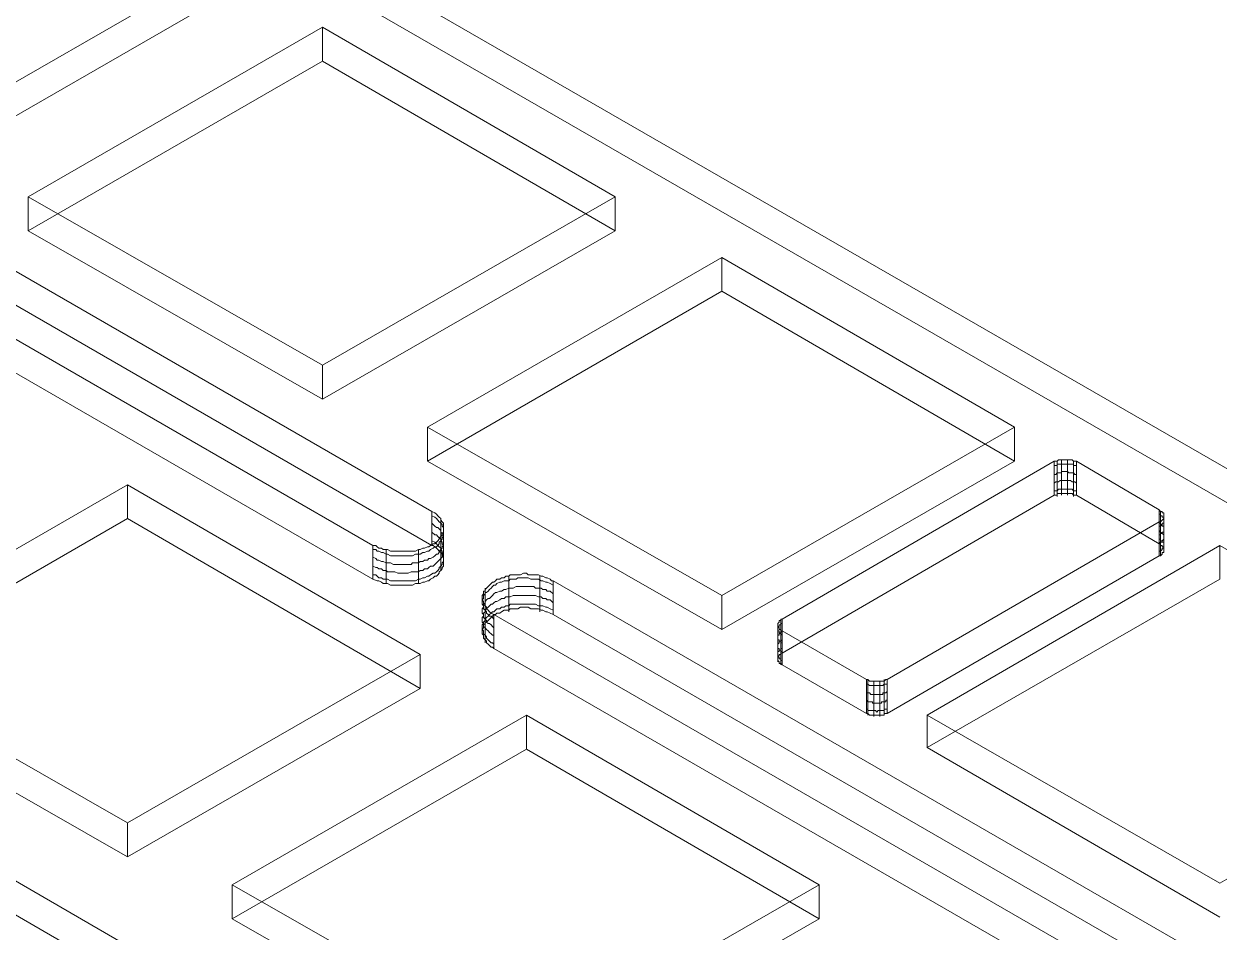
# Model space of a CAD drawing. Header units: millimetres. Extents: x 251 to 1800, y 172 to 1116.
# Drawn here: x 875.4 to 1088.8, y 810.2 to 972.3 of the extents above; entities that cross this region are included whole.
import ezdxf

# ---------------------------------------------------------------- set-up
doc = ezdxf.new("R2010")
doc.units = ezdxf.units.MM

msp = doc.modelspace()

# ---------------------------------------------------------------- linework, layer by layer
at = {"color": 8, "lineweight": 0, "true_color": 0x808080}
for points in [[(857.416511, 1012.854069), (804.874953, 982.54693), (857.416511, 952.515311), (909.68255, 982.54693)], [(928.693391, 971.746568), (876.151833, 941.439429), (928.693391, 911.380257), (980.95943, 941.439429)], [(999.970272, 930.639067), (947.428714, 900.331928), (999.970272, 870.272756), (1052.23631, 900.331928)], [(1029.533508, 855.256947), (1078.107586, 883.442586), (1078.355554, 883.442586), (1078.631073, 883.718105), (1078.906592, 883.993625), (1078.906592, 884.241592), (1078.906592, 884.517112), (1078.906592, 884.765079), (1078.906592, 885.040599), (1078.631073, 885.040599), (1078.631073, 885.288566), (1078.355554, 885.288566), (1078.107586, 885.564086), (1063.312192, 894.2705), (1063.064224, 894.2705), (1062.788705, 894.2705), (1062.540737, 894.518467), (1062.265218, 894.518467), (1061.989699, 894.518467), (1061.741731, 894.518467), (1061.466212, 894.518467), (1061.218244, 894.518467), (1060.942725, 894.518467), (1060.667205, 894.518467), (1060.419238, 894.518467), (1060.143718, 894.518467), (1059.895751, 894.2705), (1059.620231, 894.2705), (1059.372264, 894.2705), (1010.798186, 866.057309), (1010.522666, 866.057309), (1010.522666, 865.809341), (1010.247147, 865.809341), (1010.247147, 865.533822), (1009.999179, 865.258303), (1009.999179, 865.010335), (1009.999179, 864.734816), (1010.247147, 864.486848), (1010.247147, 864.211329), (1010.522666, 864.211329), (1010.522666, 863.963361), (1010.798186, 863.963361), (1025.841547, 855.256947), (1026.089515, 855.256947), (1026.365034, 854.981427), (1026.613002, 854.981427), (1026.888521, 854.981427), (1027.164041, 854.981427), (1027.412008, 854.981427), (1027.687528, 854.981427), (1027.935495, 854.981427), (1028.211015, 854.981427), (1028.486534, 854.981427), (1028.734502, 854.981427), (1029.010021, 854.981427), (1029.257989, 855.256947)], [(893.840182, 823.627314), (841.298624, 853.686486), (893.840182, 883.993625), (946.10622, 853.686486)], [(1088.9355, 879.227138), (1036.669462, 848.919999), (1088.9355, 818.88838), (1141.449506, 848.919999)], [(912.575504, 812.551433), (965.117062, 842.858572), (1017.383101, 812.551433), (965.117062, 782.519813)], [(805.673959, 791.997682), (858.215517, 822.304821), (910.481556, 791.997682), (858.215517, 761.966063)]]:
    msp.add_lwpolyline(points, close=True, dxfattribs=at)
for points in [[(741.781, 992.300318), (937.675325, 879.227138), (938.198812, 879.227138), (938.44678, 878.979171), (938.722299, 878.703651), (939.245786, 878.703651), (939.521306, 878.455684), (940.044792, 878.455684), (940.29276, 878.455684), (940.843799, 878.180164), (941.367286, 878.180164), (941.615253, 878.180164), (942.13874, 878.180164), (942.689779, 878.180164), (943.213266, 878.180164), (943.461234, 878.180164), (944.012272, 878.180164), (944.535759, 878.180164), (944.783727, 878.180164), (945.307214, 878.180164), (945.858253, 878.455684), (946.10622, 878.455684), (946.629707, 878.703651), (946.905227, 878.703651), (947.428714, 878.979171), (947.704233, 878.979171), (947.952201, 879.227138), (948.475687, 879.502658), (948.751207, 879.502658), (949.026726, 879.778177), (949.274694, 880.026145), (949.550213, 880.301664), (949.550213, 880.549632), (949.798181, 880.825151), (950.0737, 881.073119), (950.0737, 881.348638), (950.321668, 881.596606), (950.321668, 881.872125), (950.321668, 882.147644), (950.321668, 882.395612), (950.321668, 882.671131), (950.321668, 882.919099), (950.321668, 883.194618), (950.0737, 883.442586), (949.798181, 883.718105), (949.798181, 883.993625), (949.550213, 884.241592), (949.274694, 884.517112), (949.026726, 884.765079), (948.751207, 885.040599), (948.22772, 885.288566), (752.360947, 998.361746)], [(948.22772, 885.288566), (752.360947, 998.361746)], [(741.781, 992.300318), (937.675325, 879.227138)], [(948.22772, 879.227138), (752.360947, 992.300318)], [(948.22772, 879.227138), (752.360947, 992.300318)], [(741.781, 986.238891), (937.675325, 873.165711)], [(741.781, 986.238891), (937.675325, 873.165711)], [(1108.469829, 882.395612), (926.847411, 987.037897)], [(1108.469829, 882.395612), (926.847411, 987.037897)], [(857.416511, 952.515311), (909.68255, 982.54693)], [(1108.469829, 876.334184), (926.847411, 980.976469)], [(1108.469829, 876.334184), (926.847411, 980.976469)], [(857.416511, 946.453883), (909.68255, 976.485502)], [(857.416511, 952.515311), (857.416511, 946.453883), (909.68255, 976.485502)], [(928.693391, 971.746568), (876.151833, 941.439429)], [(928.693391, 971.746568), (928.693391, 965.68514), (876.151833, 935.378001)], [(980.95943, 941.439429), (928.693391, 971.746568)], [(928.693391, 971.746568), (928.693391, 965.68514)], [(928.693391, 965.68514), (876.151833, 935.378001)], [(980.95943, 935.378001), (928.693391, 965.68514)], [(980.95943, 941.439429), (980.95943, 935.378001), (928.693391, 965.68514)], [(876.151833, 941.439429), (876.151833, 935.378001)], [(876.151833, 941.439429), (928.693391, 911.380257)], [(876.151833, 941.439429), (876.151833, 935.378001), (928.693391, 905.31883)], [(928.693391, 911.380257), (980.95943, 941.439429)], [(980.95943, 941.439429), (980.95943, 935.378001)], [(876.151833, 935.378001), (928.693391, 905.31883)], [(928.693391, 905.31883), (980.95943, 935.378001)], [(928.693391, 911.380257), (928.693391, 905.31883), (980.95943, 935.378001)], [(999.970272, 930.639067), (947.428714, 900.331928)], [(999.970272, 930.639067), (999.970272, 924.577639), (947.428714, 894.2705)], [(1052.23631, 900.331928), (999.970272, 930.639067)], [(999.970272, 930.639067), (999.970272, 924.577639)], [(999.970272, 924.577639), (947.428714, 894.2705)], [(1052.23631, 894.2705), (999.970272, 924.577639)], [(1052.23631, 900.331928), (1052.23631, 894.2705), (999.970272, 924.577639)], [(928.693391, 911.380257), (928.693391, 905.31883)], [(947.428714, 900.331928), (947.428714, 894.2705)], [(947.428714, 900.331928), (999.970272, 870.272756)], [(947.428714, 900.331928), (947.428714, 894.2705), (999.970272, 864.211329)], [(999.970272, 870.272756), (1052.23631, 900.331928)], [(1052.23631, 900.331928), (1052.23631, 894.2705)], [(1063.312192, 894.2705), (1063.064224, 894.2705), (1062.788705, 894.2705), (1062.540737, 894.518467), (1062.265218, 894.518467), (1061.989699, 894.518467), (1061.741731, 894.518467), (1061.466212, 894.518467), (1061.218244, 894.518467), (1060.942725, 894.518467), (1060.667205, 894.518467), (1060.419238, 894.518467), (1060.143718, 894.518467), (1059.895751, 894.2705), (1059.620231, 894.2705), (1059.372264, 894.2705)], [(1060.667205, 894.518467), (1060.667205, 888.45704), (1060.667205, 888.209072)], [(1061.741731, 894.518467), (1061.741731, 888.45704), (1061.741731, 888.209072)], [(947.428714, 894.2705), (999.970272, 864.211329)], [(999.970272, 864.211329), (1052.23631, 894.2705)], [(999.970272, 870.272756), (999.970272, 864.211329), (1052.23631, 894.2705)], [(1059.372264, 894.2705), (1010.798186, 866.057309)], [(1059.372264, 888.209072), (1059.372264, 894.2705)], [(1059.372264, 888.209072), (1059.372264, 894.2705)], [(1059.372264, 893.471494), (1059.620231, 893.471494), (1059.895751, 893.471494), (1059.895751, 893.719461), (1060.143718, 893.719461), (1060.419238, 893.719461), (1060.667205, 893.719461), (1060.942725, 893.719461), (1061.218244, 893.719461), (1061.466212, 893.719461), (1061.741731, 893.719461), (1061.989699, 893.719461), (1062.265218, 893.719461), (1062.540737, 893.719461), (1062.788705, 893.719461), (1062.788705, 893.471494), (1063.064224, 893.471494), (1063.312192, 893.471494), (1063.312192, 893.195974)], [(1059.372264, 891.901033), (1059.620231, 891.901033), (1059.895751, 892.149), (1060.143718, 892.149), (1060.419238, 892.149), (1060.667205, 892.149), (1060.667205, 892.42452), (1060.942725, 892.42452), (1061.218244, 892.42452), (1061.466212, 892.42452), (1061.741731, 892.42452), (1061.989699, 892.149), (1062.265218, 892.149), (1062.540737, 892.149), (1062.788705, 892.149), (1063.064224, 891.901033), (1063.312192, 891.901033), (1063.312192, 891.625513)], [(1059.895751, 894.2705), (1059.895751, 888.209072), (1059.895751, 887.933553)], [(1062.788705, 894.2705), (1062.788705, 888.209072), (1062.788705, 887.933553)], [(1063.312192, 894.2705), (1063.312192, 888.209072)], [(1078.107586, 885.564086), (1063.312192, 894.2705)], [(1063.312192, 894.2705), (1063.312192, 888.209072)], [(841.298624, 859.747914), (893.840182, 890.055052)], [(841.298624, 859.747914), (893.840182, 890.055052)], [(893.840182, 890.055052), (946.10622, 859.747914)], [(893.840182, 883.993625), (893.840182, 890.055052)], [(893.840182, 890.055052), (946.10622, 859.747914)], [(893.840182, 883.993625), (893.840182, 890.055052)], [(1059.372264, 890.30302), (1059.620231, 890.578539), (1059.895751, 890.578539), (1060.143718, 890.578539), (1060.419238, 890.826507), (1060.667205, 890.826507), (1060.942725, 890.826507), (1061.218244, 890.826507), (1061.466212, 890.826507), (1061.741731, 890.826507), (1061.989699, 890.826507), (1062.265218, 890.826507), (1062.540737, 890.578539), (1062.788705, 890.578539), (1063.064224, 890.578539), (1063.312192, 890.30302), (1063.312192, 890.055052)], [(1059.372264, 888.209072), (1010.798186, 859.995881)], [(1059.372264, 888.209072), (1010.798186, 859.995881)], [(1059.372264, 888.980527), (1059.620231, 888.980527), (1059.895751, 888.980527), (1060.143718, 889.256046), (1060.419238, 889.256046), (1060.667205, 889.256046), (1060.942725, 889.256046), (1061.218244, 889.256046), (1061.466212, 889.256046), (1061.741731, 889.256046), (1061.989699, 889.256046), (1062.265218, 889.256046), (1062.540737, 889.256046), (1062.788705, 888.980527), (1063.064224, 888.980527), (1063.312192, 888.980527), (1063.312192, 888.732559)], [(1059.372264, 888.209072), (1059.620231, 888.209072), (1059.895751, 888.209072), (1059.895751, 888.45704), (1060.143718, 888.45704), (1060.419238, 888.45704), (1060.667205, 888.45704), (1060.942725, 888.45704), (1061.218244, 888.45704), (1061.466212, 888.45704), (1061.741731, 888.45704), (1061.989699, 888.45704), (1062.265218, 888.45704), (1062.540737, 888.45704), (1062.788705, 888.209072), (1063.064224, 888.209072), (1063.312192, 888.209072)], [(1059.372264, 888.209072), (1059.620231, 888.209072), (1059.895751, 888.209072), (1059.895751, 888.45704), (1060.143718, 888.45704), (1060.419238, 888.45704), (1060.667205, 888.45704), (1060.942725, 888.45704), (1061.218244, 888.45704), (1061.466212, 888.45704), (1061.741731, 888.45704), (1061.989699, 888.45704), (1062.265218, 888.45704), (1062.540737, 888.45704), (1062.788705, 888.209072), (1063.064224, 888.209072), (1063.312192, 888.209072)], [(1078.107586, 879.502658), (1063.312192, 888.209072)], [(1078.107586, 879.502658), (1063.312192, 888.209072)], [(841.298624, 853.686486), (893.840182, 883.993625)], [(893.840182, 883.993625), (946.10622, 853.686486)], [(937.675325, 879.227138), (938.198812, 879.227138), (938.44678, 878.979171), (938.722299, 878.703651), (939.245786, 878.703651), (939.521306, 878.455684), (940.044792, 878.455684), (940.29276, 878.455684), (940.843799, 878.180164), (941.367286, 878.180164), (941.615253, 878.180164), (942.13874, 878.180164), (942.689779, 878.180164), (943.213266, 878.180164), (943.461234, 878.180164), (944.012272, 878.180164), (944.535759, 878.180164), (944.783727, 878.180164), (945.307214, 878.180164), (945.858253, 878.455684), (946.10622, 878.455684), (946.629707, 878.703651), (946.905227, 878.703651), (947.428714, 878.979171), (947.704233, 878.979171), (947.952201, 879.227138), (948.475687, 879.502658), (948.751207, 879.502658), (949.026726, 879.778177), (949.274694, 880.026145), (949.550213, 880.301664), (949.550213, 880.549632), (949.798181, 880.825151), (950.0737, 881.073119), (950.0737, 881.348638), (950.321668, 881.596606), (950.321668, 881.872125), (950.321668, 882.147644), (950.321668, 882.395612), (950.321668, 882.671131), (950.321668, 882.919099), (950.321668, 883.194618), (950.0737, 883.442586), (949.798181, 883.718105), (949.798181, 883.993625), (949.550213, 884.241592), (949.274694, 884.517112), (949.026726, 884.765079), (948.751207, 885.040599), (948.22772, 885.288566)], [(937.675325, 878.455684), (938.198812, 878.455684), (938.44678, 878.180164), (938.722299, 878.180164), (939.245786, 877.932197), (939.521306, 877.932197), (940.044792, 877.656678), (940.29276, 877.656678), (940.843799, 877.381158), (941.367286, 877.381158), (941.615253, 877.381158), (942.13874, 877.381158), (942.689779, 877.381158), (943.213266, 877.381158), (943.461234, 877.381158), (944.012272, 877.381158), (944.535759, 877.381158), (944.783727, 877.381158), (945.307214, 877.656678), (945.858253, 877.656678), (946.10622, 877.656678), (946.629707, 877.932197), (946.905227, 877.932197), (947.428714, 878.180164), (947.704233, 878.180164), (947.952201, 878.455684), (948.475687, 878.703651), (948.751207, 878.979171), (949.026726, 878.979171), (949.274694, 879.227138), (949.550213, 879.502658), (949.550213, 879.778177), (949.798181, 880.026145), (950.0737, 880.301664), (950.0737, 880.549632), (950.321668, 880.825151), (950.321668, 881.073119), (950.321668, 881.348638), (950.321668, 881.596606), (950.321668, 881.872125), (950.321668, 882.147644), (950.321668, 882.395612), (950.0737, 882.671131), (950.0737, 882.919099), (949.798181, 883.194618), (949.550213, 883.442586), (949.274694, 883.718105), (949.026726, 883.993625), (948.751207, 884.241592), (948.22772, 884.517112), (948.22772, 884.241592)], [(948.22772, 879.227138), (948.22772, 885.288566)], [(948.22772, 879.227138), (948.22772, 885.288566)], [(949.798181, 877.932197), (949.798181, 883.993625), (949.798181, 883.718105)], [(1078.107586, 879.502658), (1078.107586, 885.564086)], [(1078.107586, 879.502658), (1078.107586, 885.564086)], [(1078.107586, 883.442586), (1078.355554, 883.442586), (1078.631073, 883.718105), (1078.906592, 883.993625), (1078.906592, 884.241592), (1078.906592, 884.517112), (1078.906592, 884.765079), (1078.906592, 885.040599), (1078.631073, 885.040599), (1078.631073, 885.288566), (1078.355554, 885.288566), (1078.107586, 885.564086)], [(1078.107586, 884.765079), (1078.355554, 884.765079), (1078.355554, 884.517112), (1078.631073, 884.517112), (1078.631073, 884.241592), (1078.906592, 884.241592), (1078.906592, 883.993625), (1078.906592, 883.718105), (1078.906592, 883.442586), (1078.906592, 883.194618), (1078.631073, 883.194618), (1078.631073, 882.919099), (1078.355554, 882.671131), (1078.107586, 882.671131), (1078.107586, 882.395612)], [(1078.355554, 885.288566), (1078.355554, 879.227138), (1078.355554, 878.979171)], [(1078.355554, 883.718105), (1078.355554, 877.656678), (1078.355554, 877.381158)], [(1078.906592, 884.765079), (1078.906592, 878.703651), (1078.906592, 878.455684)], [(1078.906592, 884.241592), (1078.906592, 878.180164), (1078.906592, 877.932197)], [(937.675325, 877.133191), (938.198812, 876.857671), (938.44678, 876.609704), (938.722299, 876.609704), (939.245786, 876.334184), (939.521306, 876.334184), (940.044792, 876.086217), (940.29276, 876.086217), (940.843799, 876.086217), (941.367286, 875.810697), (941.615253, 875.810697), (942.13874, 875.810697), (942.689779, 875.810697), (943.213266, 875.810697), (943.461234, 875.810697), (944.012272, 875.810697), (944.535759, 875.810697), (944.783727, 876.086217), (945.307214, 876.086217), (945.858253, 876.086217), (946.10622, 876.334184), (946.629707, 876.334184), (946.905227, 876.609704), (947.428714, 876.609704), (947.704233, 876.857671), (947.952201, 876.857671), (948.475687, 877.133191), (948.751207, 877.381158), (949.026726, 877.656678), (949.274694, 877.656678), (949.550213, 877.932197), (949.550213, 878.180164), (949.798181, 878.455684), (950.0737, 878.703651), (950.0737, 878.979171), (950.321668, 879.227138), (950.321668, 879.502658), (950.321668, 879.778177), (950.321668, 880.026145), (950.321668, 880.301664), (950.321668, 880.549632), (950.321668, 880.825151), (950.0737, 881.073119), (950.0737, 881.348638), (949.798181, 881.596606), (949.798181, 881.872125), (949.550213, 882.147644), (949.274694, 882.395612), (949.026726, 882.395612), (948.751207, 882.671131), (948.22772, 883.194618), (948.22772, 882.919099)], [(937.675325, 875.535178), (938.198812, 875.28721), (938.44678, 875.28721), (938.722299, 875.011691), (939.245786, 875.011691), (939.521306, 874.763723), (940.044792, 874.763723), (940.29276, 874.488204), (940.843799, 874.488204), (941.367286, 874.488204), (941.615253, 874.488204), (942.13874, 874.240236), (942.689779, 874.240236), (943.213266, 874.240236), (943.461234, 874.240236), (944.012272, 874.240236), (944.535759, 874.488204), (944.783727, 874.488204), (945.307214, 874.488204), (945.858253, 874.488204), (946.10622, 874.763723), (946.629707, 874.763723), (946.905227, 875.011691), (947.428714, 875.011691), (947.704233, 875.28721), (947.952201, 875.535178), (948.475687, 875.535178), (948.751207, 875.810697), (949.026726, 876.086217), (949.274694, 876.334184), (949.550213, 876.609704), (949.798181, 876.857671), (950.0737, 877.133191), (950.0737, 877.381158), (950.321668, 877.656678), (950.321668, 877.932197), (950.321668, 878.180164), (950.321668, 878.455684), (950.321668, 878.703651), (950.321668, 878.979171), (950.321668, 879.227138), (950.0737, 879.502658), (950.0737, 879.778177), (949.798181, 880.026145), (949.798181, 880.301664), (949.550213, 880.549632), (949.274694, 880.825151), (949.026726, 881.073119), (948.751207, 881.073119), (948.22772, 881.596606), (948.22772, 881.348638)], [(1029.533508, 855.256947), (1078.107586, 883.442586)], [(1078.107586, 883.442586), (1078.107586, 877.381158)], [(1078.107586, 883.442586), (1078.107586, 877.381158)], [(1078.107586, 883.194618), (1078.355554, 883.194618), (1078.355554, 882.919099), (1078.631073, 882.919099), (1078.631073, 882.671131), (1078.906592, 882.671131), (1078.906592, 882.395612), (1078.906592, 882.147644), (1078.906592, 881.872125), (1078.906592, 881.596606), (1078.631073, 881.596606), (1078.631073, 881.348638), (1078.355554, 881.348638), (1078.355554, 881.073119), (1078.107586, 881.073119), (1078.107586, 880.825151)], [(1078.107586, 881.872125), (1078.355554, 881.596606), (1078.631073, 881.348638), (1078.906592, 881.073119), (1078.906592, 880.825151), (1078.906592, 880.549632), (1078.906592, 880.301664), (1078.631073, 880.026145), (1078.631073, 879.778177), (1078.355554, 879.778177), (1078.107586, 879.502658), (1078.107586, 879.227138)], [(937.675325, 873.964717), (938.198812, 873.964717), (938.44678, 873.716749), (938.722299, 873.44123), (939.245786, 873.44123), (939.521306, 873.165711), (940.044792, 873.165711), (940.29276, 873.165711), (940.843799, 872.917743), (941.367286, 872.917743), (941.615253, 872.917743), (942.13874, 872.917743), (942.689779, 872.917743), (943.213266, 872.917743), (943.461234, 872.917743), (944.012272, 872.917743), (944.535759, 872.917743), (944.783727, 872.917743), (945.307214, 872.917743), (945.858253, 873.165711), (946.10622, 873.165711), (946.629707, 873.44123), (946.905227, 873.44123), (947.428714, 873.716749), (947.704233, 873.716749), (947.952201, 873.964717), (948.475687, 874.240236), (948.751207, 874.240236), (949.026726, 874.488204), (949.274694, 874.763723), (949.550213, 875.011691), (949.550213, 875.28721), (949.798181, 875.535178), (950.0737, 875.810697), (950.0737, 876.086217), (950.321668, 876.334184), (950.321668, 876.609704), (950.321668, 876.857671), (950.321668, 877.133191), (950.321668, 877.381158), (950.321668, 877.656678), (950.0737, 877.932197), (950.0737, 878.180164), (949.798181, 878.455684), (949.798181, 878.703651), (949.550213, 878.979171), (949.274694, 879.227138), (949.026726, 879.502658), (948.751207, 879.778177), (948.22772, 880.026145), (948.22772, 879.778177)], [(949.798181, 874.763723), (949.798181, 880.825151), (949.798181, 880.549632)], [(1078.107586, 880.301664), (1078.355554, 880.301664), (1078.355554, 880.026145), (1078.631073, 880.026145), (1078.631073, 879.778177), (1078.906592, 879.778177), (1078.906592, 879.502658), (1078.906592, 879.227138), (1078.906592, 878.979171), (1078.906592, 878.703651), (1078.631073, 878.703651), (1078.631073, 878.455684), (1078.355554, 878.180164), (1078.107586, 878.180164), (1078.107586, 877.932197)], [(1078.107586, 879.502658), (1078.355554, 879.502658), (1078.355554, 879.227138), (1078.631073, 879.227138), (1078.631073, 878.979171), (1078.906592, 878.979171), (1078.906592, 878.703651), (1078.906592, 878.455684), (1078.906592, 878.180164), (1078.906592, 877.932197), (1078.631073, 877.932197), (1078.631073, 877.656678), (1078.355554, 877.381158), (1078.107586, 877.381158)], [(1078.107586, 879.502658), (1078.355554, 879.502658), (1078.355554, 879.227138), (1078.631073, 879.227138), (1078.631073, 878.979171), (1078.906592, 878.979171), (1078.906592, 878.703651), (1078.906592, 878.455684), (1078.906592, 878.180164), (1078.906592, 877.932197), (1078.631073, 877.932197), (1078.631073, 877.656678), (1078.355554, 877.381158), (1078.107586, 877.381158)], [(948.22772, 879.227138), (948.475687, 879.227138), (948.751207, 878.979171), (949.026726, 878.703651), (949.274694, 878.455684), (949.550213, 878.180164), (949.798181, 877.932197), (950.0737, 877.656678), (950.0737, 877.381158), (950.321668, 877.133191), (950.321668, 876.857671), (950.321668, 876.609704), (950.321668, 876.334184), (950.321668, 876.086217), (950.321668, 875.810697), (950.321668, 875.535178), (950.0737, 875.28721), (950.0737, 875.011691), (949.798181, 874.763723), (949.550213, 874.488204), (949.550213, 874.240236), (949.274694, 873.964717), (949.026726, 873.716749), (948.751207, 873.716749), (948.475687, 873.44123), (947.952201, 873.165711), (947.704233, 872.917743), (947.428714, 872.917743), (946.905227, 872.642224), (946.629707, 872.642224), (946.10622, 872.394256), (945.858253, 872.394256), (945.307214, 872.394256), (944.783727, 872.118737), (944.535759, 872.118737), (944.012272, 872.118737), (943.461234, 872.118737), (943.213266, 872.118737), (942.689779, 872.118737), (942.13874, 872.118737), (941.615253, 872.118737), (941.367286, 872.118737), (940.843799, 872.118737), (940.29276, 872.394256), (940.044792, 872.394256), (939.521306, 872.394256), (939.245786, 872.642224), (938.722299, 872.917743), (938.44678, 872.917743), (937.675325, 873.165711)], [(937.675325, 879.227138), (937.675325, 873.165711)], [(948.22772, 879.227138), (948.475687, 879.227138), (948.751207, 878.979171), (949.026726, 878.703651), (949.274694, 878.455684), (949.550213, 878.180164), (949.798181, 877.932197), (950.0737, 877.656678), (950.0737, 877.381158), (950.321668, 877.133191), (950.321668, 876.857671), (950.321668, 876.609704), (950.321668, 876.334184), (950.321668, 876.086217), (950.321668, 875.810697), (950.321668, 875.535178), (950.0737, 875.28721), (950.0737, 875.011691), (949.798181, 874.763723), (949.550213, 874.488204), (949.550213, 874.240236), (949.274694, 873.964717), (949.026726, 873.716749), (948.751207, 873.716749), (948.475687, 873.44123), (947.952201, 873.165711), (947.704233, 872.917743), (947.428714, 872.917743), (946.905227, 872.642224), (946.629707, 872.642224), (946.10622, 872.394256), (945.858253, 872.394256), (945.307214, 872.394256), (944.783727, 872.118737), (944.535759, 872.118737), (944.012272, 872.118737), (943.461234, 872.118737), (943.213266, 872.118737), (942.689779, 872.118737), (942.13874, 872.118737), (941.615253, 872.118737), (941.367286, 872.118737), (940.843799, 872.118737), (940.29276, 872.394256), (940.044792, 872.394256), (939.521306, 872.394256), (939.245786, 872.642224), (938.722299, 872.917743), (938.44678, 872.917743), (937.675325, 873.165711)], [(937.675325, 879.227138), (937.675325, 873.165711)], [(940.044792, 872.394256), (940.044792, 878.455684), (940.044792, 878.180164)], [(945.858253, 872.394256), (945.858253, 878.455684), (945.858253, 878.180164)], [(1029.533508, 849.195519), (1078.107586, 877.381158)], [(1029.533508, 849.195519), (1078.107586, 877.381158)], [(1088.9355, 879.227138), (1036.669462, 848.919999)], [(1088.9355, 879.227138), (1088.9355, 873.165711), (1036.669462, 843.134091)], [(1172.335236, 756.152602), (969.883548, 872.917743), (969.608029, 872.917743), (969.332509, 873.165711), (968.809022, 873.44123), (968.561055, 873.44123), (968.010016, 873.716749), (967.762049, 873.716749), (967.238562, 873.964717), (966.715075, 873.964717), (966.439555, 873.964717), (965.916068, 873.964717), (965.392581, 873.964717), (965.117062, 874.240236), (964.593575, 874.240236), (964.070088, 873.964717), (963.546601, 873.964717), (963.271082, 873.964717), (962.747595, 873.964717), (962.224108, 873.964717), (961.948588, 873.716749), (961.425101, 873.716749), (961.149582, 873.44123), (960.626095, 873.44123), (960.378127, 873.165711), (959.827089, 873.165711), (959.579121, 872.917743), (959.303602, 872.642224), (959.055634, 872.642224), (958.780115, 872.394256), (958.532147, 872.118737), (958.256628, 871.870769), (957.981108, 871.59525), (957.733141, 871.31973), (957.733141, 871.071763), (957.457621, 871.071763), (957.457621, 870.796243), (957.457621, 870.548276), (957.209654, 870.272756), (957.209654, 870.024789), (957.209654, 869.749269), (957.209654, 869.47375), (957.457621, 869.225783), (957.457621, 868.950263), (957.457621, 868.702296), (957.733141, 868.426776), (957.981108, 868.178809), (957.981108, 867.903289), (958.256628, 867.655322), (958.532147, 867.379802), (958.780115, 867.104283), (959.303602, 866.856315), (1161.782841, 750.091175)], [(969.883548, 872.917743), (969.608029, 872.917743), (969.332509, 873.165711), (968.809022, 873.44123), (968.561055, 873.44123), (968.010016, 873.716749), (967.762049, 873.716749), (967.238562, 873.964717), (966.715075, 873.964717), (966.439555, 873.964717), (965.916068, 873.964717), (965.392581, 873.964717), (965.117062, 874.240236), (964.593575, 874.240236), (964.070088, 873.964717), (963.546601, 873.964717), (963.271082, 873.964717), (962.747595, 873.964717), (962.224108, 873.964717), (961.948588, 873.716749), (961.425101, 873.716749), (961.149582, 873.44123), (960.626095, 873.44123), (960.378127, 873.165711), (959.827089, 873.165711), (959.579121, 872.917743), (959.303602, 872.642224), (959.055634, 872.642224), (958.780115, 872.394256), (958.532147, 872.118737), (958.256628, 871.870769), (957.981108, 871.59525), (957.733141, 871.31973), (957.733141, 871.071763), (957.457621, 871.071763), (957.457621, 870.796243), (957.457621, 870.548276), (957.209654, 870.272756), (957.209654, 870.024789), (957.209654, 869.749269), (957.209654, 869.47375), (957.457621, 869.225783), (957.457621, 868.950263), (957.457621, 868.702296), (957.733141, 868.426776), (957.981108, 868.178809), (957.981108, 867.903289), (958.256628, 867.655322), (958.532147, 867.379802), (958.780115, 867.104283), (959.303602, 866.856315)], [(959.303602, 866.057309), (959.055634, 866.332828), (958.780115, 866.580796), (958.532147, 866.580796), (958.256628, 866.856315), (957.981108, 867.104283), (957.981108, 867.379802), (957.733141, 867.655322), (957.457621, 867.903289), (957.457621, 868.178809), (957.457621, 868.426776), (957.209654, 868.702296), (957.209654, 868.950263), (957.209654, 869.225783), (957.209654, 869.47375), (957.457621, 869.749269), (957.457621, 870.024789), (957.457621, 870.272756), (957.733141, 870.548276), (957.733141, 870.796243), (957.981108, 870.796243), (958.256628, 871.071763), (958.532147, 871.31973), (958.780115, 871.59525), (959.055634, 871.870769), (959.303602, 872.118737), (959.579121, 872.118737), (959.827089, 872.394256), (960.378127, 872.642224), (960.626095, 872.642224), (961.149582, 872.917743), (961.425101, 872.917743), (961.948588, 872.917743), (962.224108, 873.165711), (962.747595, 873.165711), (963.271082, 873.165711), (963.546601, 873.44123), (964.070088, 873.44123), (964.593575, 873.44123), (965.117062, 873.44123), (965.392581, 873.44123), (965.916068, 873.165711), (966.439555, 873.165711), (966.715075, 873.165711), (967.238562, 873.165711), (967.762049, 872.917743), (968.010016, 872.917743), (968.561055, 872.642224), (968.809022, 872.642224), (969.332509, 872.394256), (969.883548, 872.118737), (969.883548, 871.870769)], [(961.948588, 873.716749), (961.948588, 867.655322), (961.948588, 867.379802)], [(967.486529, 873.716749), (967.486529, 867.655322), (967.486529, 867.379802)], [(1088.9355, 873.165711), (1036.669462, 843.134091)], [(959.303602, 864.486848), (959.055634, 864.734816), (958.780115, 865.010335), (958.532147, 865.258303), (958.256628, 865.258303), (957.981108, 865.533822), (957.981108, 865.809341), (957.733141, 866.057309), (957.457621, 866.332828), (957.457621, 866.580796), (957.457621, 866.856315), (957.209654, 867.104283), (957.209654, 867.379802), (957.209654, 867.655322), (957.209654, 867.903289), (957.457621, 868.178809), (957.457621, 868.426776), (957.457621, 868.702296), (957.733141, 868.950263), (957.733141, 869.225783), (957.981108, 869.47375), (958.256628, 869.749269), (958.532147, 869.749269), (958.780115, 870.024789), (959.055634, 870.272756), (959.303602, 870.548276), (959.579121, 870.796243), (959.827089, 870.796243), (960.378127, 871.071763), (960.626095, 871.071763), (961.149582, 871.31973), (961.425101, 871.31973), (961.948588, 871.59525), (962.224108, 871.59525), (962.747595, 871.59525), (963.271082, 871.870769), (963.546601, 871.870769), (964.070088, 871.870769), (964.593575, 871.870769), (965.117062, 871.870769), (965.392581, 871.870769), (965.916068, 871.870769), (966.439555, 871.870769), (966.715075, 871.59525), (967.238562, 871.59525), (967.762049, 871.59525), (968.010016, 871.31973), (968.561055, 871.31973), (968.809022, 871.071763), (969.332509, 871.071763), (969.883548, 870.548276), (969.883548, 870.272756)], [(957.733141, 871.59525), (957.733141, 865.533822), (957.733141, 865.258303)], [(969.883548, 872.917743), (969.883548, 866.856315)], [(969.883548, 872.917743), (969.883548, 866.856315)], [(1172.335236, 756.152602), (969.883548, 872.917743)], [(959.303602, 863.164355), (959.055634, 863.164355), (958.780115, 863.412322), (958.532147, 863.687842), (958.256628, 863.963361), (957.981108, 864.211329), (957.733141, 864.486848), (957.457621, 864.734816), (957.457621, 865.010335), (957.457621, 865.258303), (957.209654, 865.533822), (957.209654, 865.809341), (957.209654, 866.057309), (957.209654, 866.332828), (957.457621, 866.580796), (957.457621, 866.856315), (957.457621, 867.104283), (957.733141, 867.379802), (957.733141, 867.655322), (957.981108, 867.903289), (958.256628, 868.178809), (958.532147, 868.426776), (958.780115, 868.702296), (959.055634, 868.702296), (959.303602, 868.950263), (959.579121, 869.225783), (959.827089, 869.225783), (960.378127, 869.47375), (960.626095, 869.749269), (961.149582, 869.749269), (961.425101, 870.024789), (961.948588, 870.024789), (962.224108, 870.024789), (962.747595, 870.272756), (963.271082, 870.272756), (963.546601, 870.272756), (964.070088, 870.272756), (964.593575, 870.272756), (965.117062, 870.272756), (965.392581, 870.272756), (965.916068, 870.272756), (966.439555, 870.272756), (966.715075, 870.272756), (967.238562, 870.024789), (967.762049, 870.024789), (968.010016, 869.749269), (968.561055, 869.749269), (968.809022, 869.47375), (969.332509, 869.47375), (969.883548, 868.950263), (969.883548, 868.702296)], [(959.303602, 861.593894), (959.055634, 861.841861), (958.780115, 861.841861), (958.532147, 862.117381), (958.256628, 862.365348), (957.981108, 862.640868), (957.981108, 862.888835), (957.733141, 863.164355), (957.457621, 863.412322), (957.457621, 863.687842), (957.457621, 863.963361), (957.209654, 864.211329), (957.209654, 864.486848), (957.209654, 864.734816), (957.209654, 865.010335), (957.457621, 865.258303), (957.457621, 865.533822), (957.733141, 865.809341), (957.733141, 866.057309), (957.981108, 866.332828), (958.256628, 866.580796), (958.532147, 866.856315), (958.780115, 867.104283), (959.055634, 867.379802), (959.303602, 867.379802), (959.579121, 867.655322), (959.827089, 867.903289), (960.378127, 867.903289), (960.626095, 868.178809), (961.149582, 868.178809), (961.425101, 868.426776), (961.948588, 868.426776), (962.224108, 868.702296), (962.747595, 868.702296), (963.271082, 868.702296), (963.546601, 868.702296), (964.070088, 868.702296), (964.593575, 868.702296), (965.117062, 868.702296), (965.392581, 868.702296), (965.916068, 868.702296), (966.439555, 868.702296), (966.715075, 868.702296), (967.238562, 868.426776), (967.762049, 868.426776), (968.010016, 868.426776), (968.561055, 868.178809), (968.809022, 868.178809), (969.332509, 867.903289), (969.883548, 867.655322), (969.883548, 867.379802)], [(999.970272, 870.272756), (999.970272, 864.211329)], [(959.303602, 860.794887), (959.055634, 861.042855), (958.780115, 861.042855), (958.532147, 861.318374), (958.256628, 861.593894), (957.981108, 861.841861), (957.981108, 862.117381), (957.733141, 862.365348), (957.457621, 862.640868), (957.457621, 862.888835), (957.457621, 863.164355), (957.209654, 863.412322), (957.209654, 863.687842), (957.209654, 863.963361), (957.209654, 864.211329), (957.457621, 864.486848), (957.457621, 864.734816), (957.457621, 865.010335), (957.733141, 865.258303), (957.733141, 865.533822), (957.981108, 865.533822), (958.256628, 865.809341), (958.532147, 866.057309), (958.780115, 866.332828), (959.055634, 866.580796), (959.303602, 866.856315), (959.579121, 866.856315), (959.827089, 867.104283), (960.378127, 867.104283), (960.626095, 867.379802), (961.149582, 867.655322), (961.425101, 867.655322), (961.948588, 867.655322), (962.224108, 867.903289), (962.747595, 867.903289), (963.271082, 867.903289), (963.546601, 867.903289), (964.070088, 868.178809), (964.593575, 868.178809), (965.117062, 868.178809), (965.392581, 868.178809), (965.916068, 867.903289), (966.439555, 867.903289), (966.715075, 867.903289), (967.238562, 867.903289), (967.762049, 867.655322), (968.010016, 867.655322), (968.561055, 867.379802), (968.809022, 867.379802), (969.332509, 867.104283), (969.883548, 866.856315)], [(959.303602, 860.794887), (959.055634, 861.042855), (958.780115, 861.042855), (958.532147, 861.318374), (958.256628, 861.593894), (957.981108, 861.841861), (957.981108, 862.117381), (957.733141, 862.365348), (957.457621, 862.640868), (957.457621, 862.888835), (957.457621, 863.164355), (957.209654, 863.412322), (957.209654, 863.687842), (957.209654, 863.963361), (957.209654, 864.211329), (957.457621, 864.486848), (957.457621, 864.734816), (957.457621, 865.010335), (957.733141, 865.258303), (957.733141, 865.533822), (957.981108, 865.533822), (958.256628, 865.809341), (958.532147, 866.057309), (958.780115, 866.332828), (959.055634, 866.580796), (959.303602, 866.856315), (959.579121, 866.856315), (959.827089, 867.104283), (960.378127, 867.104283), (960.626095, 867.379802), (961.149582, 867.655322), (961.425101, 867.655322), (961.948588, 867.655322), (962.224108, 867.903289), (962.747595, 867.903289), (963.271082, 867.903289), (963.546601, 867.903289), (964.070088, 868.178809), (964.593575, 868.178809), (965.117062, 868.178809), (965.392581, 868.178809), (965.916068, 867.903289), (966.439555, 867.903289), (966.715075, 867.903289), (967.238562, 867.903289), (967.762049, 867.655322), (968.010016, 867.655322), (968.561055, 867.379802), (968.809022, 867.379802), (969.332509, 867.104283), (969.883548, 866.856315)], [(957.733141, 868.178809), (957.733141, 862.117381), (957.733141, 861.841861)], [(959.303602, 860.794887), (959.303602, 866.856315)], [(959.303602, 860.794887), (959.303602, 866.856315)], [(959.303602, 866.856315), (1161.782841, 750.091175)], [(1172.335236, 750.091175), (969.883548, 866.856315)], [(1172.335236, 750.091175), (969.883548, 866.856315)], [(1010.798186, 866.057309), (1010.522666, 866.057309), (1010.522666, 865.809341), (1010.247147, 865.809341), (1010.247147, 865.533822), (1009.999179, 865.258303), (1009.999179, 865.010335), (1009.999179, 864.734816), (1010.247147, 864.486848), (1010.247147, 864.211329), (1010.522666, 864.211329), (1010.522666, 863.963361), (1010.798186, 863.963361)], [(1009.999179, 865.258303), (1009.999179, 859.196875), (1009.999179, 858.948907)], [(1010.798186, 863.164355), (1010.522666, 863.412322), (1010.247147, 863.687842), (1010.247147, 863.963361), (1009.999179, 863.963361), (1009.999179, 864.211329), (1009.999179, 864.486848), (1009.999179, 864.734816), (1010.247147, 864.734816), (1010.247147, 865.010335), (1010.522666, 865.010335), (1010.522666, 865.258303), (1010.798186, 865.258303), (1010.798186, 865.010335)], [(1009.999179, 864.734816), (1009.999179, 858.673388), (1009.999179, 858.42542)], [(1010.522666, 865.809341), (1010.522666, 859.747914), (1010.522666, 859.472394)], [(1010.798186, 866.057309), (1010.798186, 859.995881)], [(1010.798186, 866.057309), (1010.798186, 859.995881)], [(1010.798186, 861.593894), (1010.798186, 861.841861), (1010.522666, 861.841861), (1010.522666, 862.117381), (1010.247147, 862.117381), (1010.247147, 862.365348), (1009.999179, 862.365348), (1009.999179, 862.640868), (1009.999179, 862.888835), (1009.999179, 863.164355), (1010.247147, 863.164355), (1010.247147, 863.412322), (1010.522666, 863.687842), (1010.798186, 863.963361), (1010.798186, 863.687842)], [(1010.798186, 860.271401), (1010.522666, 860.271401), (1010.522666, 860.519368), (1010.247147, 860.519368), (1010.247147, 860.794887), (1009.999179, 860.794887), (1009.999179, 861.042855), (1009.999179, 861.318374), (1009.999179, 861.593894), (1010.247147, 861.841861), (1010.247147, 862.117381), (1010.522666, 862.117381), (1010.798186, 862.365348), (1010.798186, 862.117381)], [(1010.522666, 864.211329), (1010.522666, 858.149901), (1010.522666, 857.901933)], [(1010.798186, 857.901933), (1010.798186, 863.963361)], [(1010.798186, 857.901933), (1010.798186, 863.963361)], [(1010.798186, 863.963361), (1025.841547, 855.256947)], [(959.303602, 860.794887), (1161.782841, 744.029747)], [(959.303602, 860.794887), (1161.782841, 744.029747)], [(1010.798186, 858.673388), (1010.522666, 858.673388), (1010.522666, 858.948907), (1010.247147, 858.948907), (1010.247147, 859.196875), (1009.999179, 859.472394), (1009.999179, 859.747914), (1009.999179, 859.995881), (1009.999179, 860.271401), (1010.247147, 860.271401), (1010.247147, 860.519368), (1010.522666, 860.519368), (1010.522666, 860.794887), (1010.798186, 860.794887), (1010.798186, 860.519368)], [(893.840182, 829.688742), (841.298624, 859.747914)], [(893.840182, 829.688742), (841.298624, 859.747914)], [(946.10622, 859.747914), (893.840182, 829.688742)], [(946.10622, 859.747914), (893.840182, 829.688742)], [(946.10622, 853.686486), (946.10622, 859.747914)], [(946.10622, 853.686486), (946.10622, 859.747914)], [(1010.798186, 857.901933), (1010.522666, 858.149901), (1010.247147, 858.149901), (1010.247147, 858.42542), (1009.999179, 858.673388), (1009.999179, 858.948907), (1009.999179, 859.196875), (1009.999179, 859.472394), (1010.247147, 859.472394), (1010.247147, 859.747914), (1010.522666, 859.747914), (1010.522666, 859.995881), (1010.798186, 859.995881)], [(1010.798186, 857.901933), (1010.522666, 858.149901), (1010.247147, 858.149901), (1010.247147, 858.42542), (1009.999179, 858.673388), (1009.999179, 858.948907), (1009.999179, 859.196875), (1009.999179, 859.472394), (1010.247147, 859.472394), (1010.247147, 859.747914), (1010.522666, 859.747914), (1010.522666, 859.995881), (1010.798186, 859.995881)], [(1010.798186, 857.901933), (1025.841547, 849.195519)], [(1010.798186, 857.901933), (1025.841547, 849.195519)], [(1025.841547, 855.256947), (1025.841547, 849.195519)], [(1025.841547, 855.256947), (1026.089515, 855.256947), (1026.365034, 854.981427), (1026.613002, 854.981427), (1026.888521, 854.981427), (1027.164041, 854.981427), (1027.412008, 854.981427), (1027.687528, 854.981427), (1027.935495, 854.981427), (1028.211015, 854.981427), (1028.486534, 854.981427), (1028.734502, 854.981427), (1029.010021, 854.981427), (1029.257989, 855.256947), (1029.533508, 855.256947)], [(1025.841547, 855.256947), (1025.841547, 849.195519)], [(1029.533508, 854.45794), (1029.257989, 854.45794), (1029.010021, 854.45794), (1028.734502, 854.209973), (1028.486534, 854.209973), (1028.211015, 854.209973), (1027.935495, 854.209973), (1027.687528, 854.209973), (1027.412008, 854.209973), (1027.164041, 854.209973), (1026.888521, 854.209973), (1026.613002, 854.209973), (1026.365034, 854.209973), (1026.089515, 854.45794), (1025.841547, 854.45794), (1025.841547, 854.209973)], [(1026.089515, 855.256947), (1026.089515, 849.195519), (1026.089515, 848.919999)], [(1027.164041, 854.981427), (1027.164041, 848.919999), (1027.164041, 848.672032)], [(1028.211015, 854.981427), (1028.211015, 848.919999), (1028.211015, 848.672032)], [(1029.010021, 855.256947), (1029.010021, 849.195519), (1029.010021, 848.919999)], [(1029.533508, 849.195519), (1029.533508, 855.256947)], [(1029.533508, 849.195519), (1029.533508, 855.256947)], [(893.840182, 823.627314), (841.298624, 853.686486)], [(946.10622, 853.686486), (893.840182, 823.627314)], [(1029.533508, 853.135447), (1029.257989, 852.887479), (1029.010021, 852.887479), (1028.734502, 852.887479), (1028.734502, 852.61196), (1028.486534, 852.61196), (1028.211015, 852.61196), (1027.935495, 852.61196), (1027.687528, 852.61196), (1027.412008, 852.61196), (1027.164041, 852.61196), (1026.888521, 852.61196), (1026.613002, 852.61196), (1026.365034, 852.887479), (1026.089515, 852.887479), (1025.841547, 852.887479), (1025.841547, 853.135447), (1025.841547, 852.887479)], [(1029.533508, 851.564986), (1029.257989, 851.564986), (1029.257989, 851.289467), (1029.010021, 851.289467), (1028.734502, 851.289467), (1028.486534, 851.289467), (1028.486534, 851.041499), (1028.211015, 851.041499), (1027.935495, 851.041499), (1027.687528, 851.041499), (1027.412008, 851.041499), (1027.164041, 851.041499), (1026.888521, 851.041499), (1026.888521, 851.289467), (1026.613002, 851.289467), (1026.365034, 851.289467), (1026.089515, 851.289467), (1025.841547, 851.564986), (1025.841547, 851.289467)], [(1029.533508, 849.994525), (1029.257989, 849.994525), (1029.010021, 849.994525), (1029.010021, 849.719006), (1028.734502, 849.719006), (1028.486534, 849.719006), (1028.211015, 849.719006), (1027.935495, 849.719006), (1027.687528, 849.443486), (1027.412008, 849.719006), (1027.164041, 849.719006), (1026.888521, 849.719006), (1026.613002, 849.719006), (1026.365034, 849.719006), (1026.089515, 849.719006), (1026.089515, 849.994525), (1025.841547, 849.994525), (1025.841547, 849.719006)], [(912.575504, 818.612861), (965.117062, 848.919999)], [(912.575504, 818.612861), (965.117062, 848.919999)], [(965.117062, 848.919999), (1017.383101, 818.612861)], [(965.117062, 842.858572), (965.117062, 848.919999)], [(965.117062, 848.919999), (1017.383101, 818.612861)], [(965.117062, 842.858572), (965.117062, 848.919999)], [(1029.533508, 849.195519), (1029.257989, 849.195519), (1029.010021, 849.195519), (1029.010021, 848.919999), (1028.734502, 848.919999), (1028.486534, 848.919999), (1028.211015, 848.919999), (1027.935495, 848.919999), (1027.687528, 848.919999), (1027.412008, 848.919999), (1027.164041, 848.919999), (1026.888521, 848.919999), (1026.613002, 848.919999), (1026.365034, 848.919999), (1026.089515, 849.195519), (1025.841547, 849.195519)], [(1029.533508, 849.195519), (1029.257989, 849.195519), (1029.010021, 849.195519), (1029.010021, 848.919999), (1028.734502, 848.919999), (1028.486534, 848.919999), (1028.211015, 848.919999), (1027.935495, 848.919999), (1027.687528, 848.919999), (1027.412008, 848.919999), (1027.164041, 848.919999), (1026.888521, 848.919999), (1026.613002, 848.919999), (1026.365034, 848.919999), (1026.089515, 849.195519), (1025.841547, 849.195519)], [(1036.669462, 848.919999), (1036.669462, 843.134091)], [(1036.669462, 848.919999), (1088.9355, 818.88838)], [(1036.669462, 848.919999), (1036.669462, 843.134091), (1088.9355, 812.826952)], [(1036.669462, 843.134091), (1088.9355, 812.826952)], [(912.575504, 812.551433), (965.117062, 842.858572)], [(965.117062, 842.858572), (1017.383101, 812.551433)], [(858.215517, 828.366249), (910.481556, 798.05911)], [(858.215517, 828.366249), (910.481556, 798.05911)], [(893.840182, 823.627314), (893.840182, 829.688742)], [(893.840182, 823.627314), (893.840182, 829.688742)], [(858.215517, 822.304821), (910.481556, 791.997682)], [(965.117062, 788.581241), (912.575504, 818.612861)], [(912.575504, 812.551433), (912.575504, 818.612861)], [(965.117062, 788.581241), (912.575504, 818.612861)], [(912.575504, 812.551433), (912.575504, 818.612861)], [(1017.383101, 818.612861), (965.117062, 788.581241)], [(1017.383101, 818.612861), (965.117062, 788.581241)], [(1017.383101, 812.551433), (1017.383101, 818.612861)], [(1017.383101, 812.551433), (1017.383101, 818.612861)], [(965.117062, 782.519813), (912.575504, 812.551433)], [(1017.383101, 812.551433), (965.117062, 782.519813)]]:
    msp.add_lwpolyline(points, dxfattribs=at)

doc.saveas('drawing.dxf')
